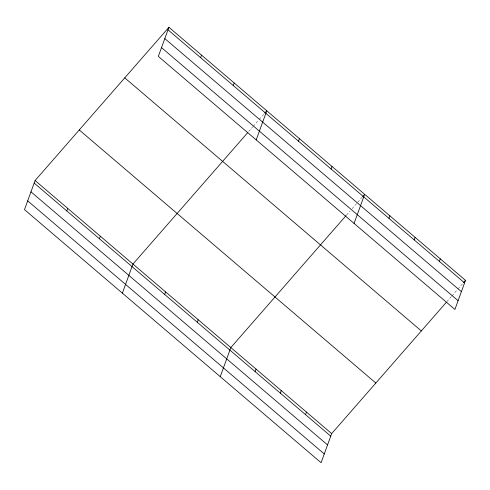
<?xml version="1.0" encoding="UTF-8"?>
<svg xmlns="http://www.w3.org/2000/svg" width="490" height="490" viewBox="0 0 490 490"><rect width="100%" height="100%" fill="white"/><g stroke="black" fill="none" stroke-linecap="round" stroke-linejoin="round"><path stroke-width="0.37" stroke-dasharray="2.45 1.84" d="M248.724 131.492L252.742 126.892M253.244 126.316L258.763 119.995M259.265 119.419L264.282 113.674M346.595 215.006L350.111 210.982M352.114 208.685L362.153 197.188M446.929 301.626L451.449 296.456M451.952 295.88L457.47 289.559M457.972 288.984L462.989 283.238"/><path stroke-width="0.73" d="M168.921 27.287L158.331 56.387L454.91 309.46L465.5 280.366L168.921 27.287L35.09 180.541L24.5 209.634L321.079 462.713L331.669 433.613L446.427 302.201M66.787 210.921L67.712 208.379M99.409 238.765L100.34 236.217M200.618 57.673L201.543 55.125M122.371 293.155L132.962 264.055L247.72 132.643M233.24 85.511L234.171 82.963M164.658 294.441L165.583 291.893M256.203 139.901L266.793 110.801L264.784 113.098M197.28 322.279L198.211 319.731M298.49 141.187L299.415 138.639M220.243 376.669L230.833 347.569L346.093 215.582M255.119 371.628L256.043 369.08M331.111 169.025L332.042 166.478M280.323 393.139L281.254 390.591M354.074 223.416L364.664 194.316L362.655 196.613M305.533 414.65L306.458 412.102M388.944 218.375L389.875 215.827M414.154 239.886L415.079 237.338M439.365 261.397L440.29 258.849M463.491 282.663L465.5 280.366M167.996 29.835L464.575 282.908M164.805 38.594L461.384 291.673M161.516 47.622L458.101 300.701M124.754 77.861L421.339 330.934M79.258 129.966L375.836 383.039M35.09 180.541L331.669 433.613M34.165 183.082L330.744 436.161M30.974 191.847L327.553 444.926M27.691 200.875L324.27 453.954"/></g></svg>
